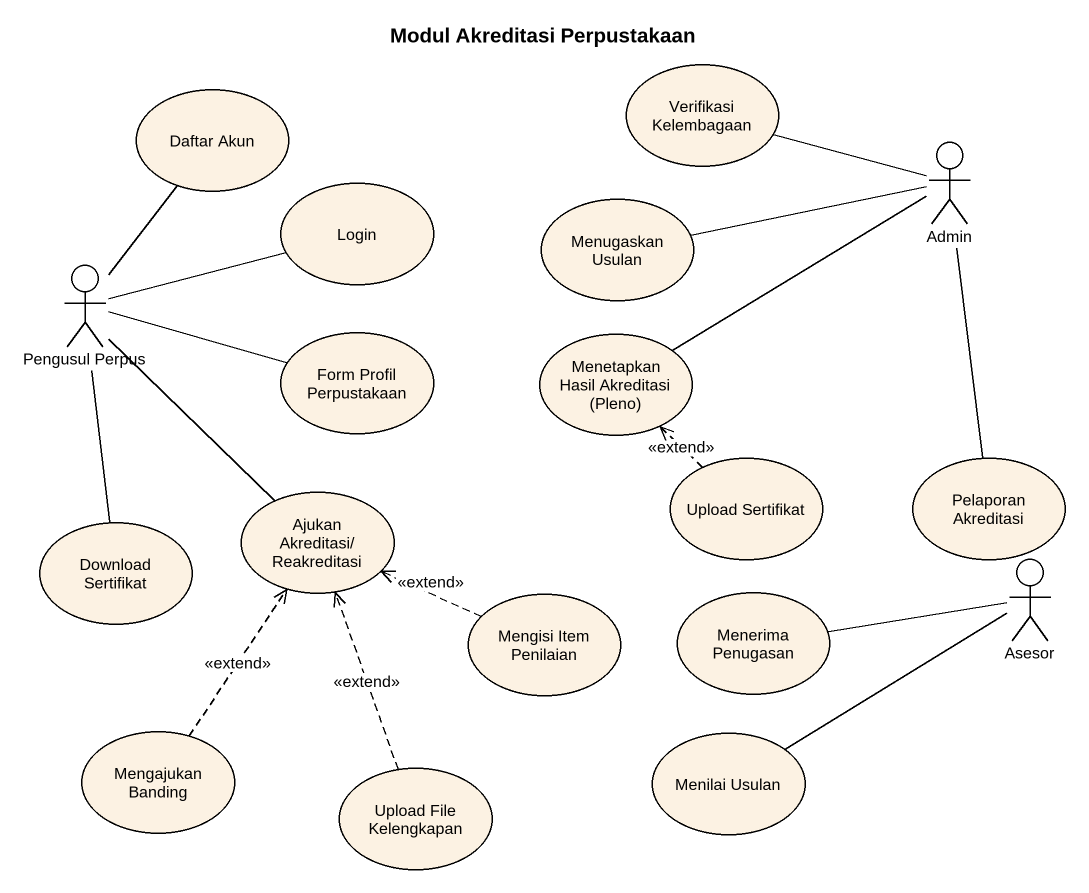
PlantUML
@startuml
title Modul Akreditasi Perpustakaan
usecase "Daftar Akun" as Daftar_Akun
usecase "Verifikasi Kelembagaan" as Verifikasi_Kelembagaan
usecase Login
actor Admin
usecase "Menugaskan Usulan" as Menugaskan_Usulan
actor "Pengusul Perpus" as Pengusul_Perpus
usecase "Form Profil Perpustakaan" as Form_Profil_Perpustakaan
usecase "Menetapkan Hasil Akreditasi (Pleno)" as Menetapkan_Hasil_Akreditasi
usecase "Ajukan Akreditasi/ Reakreditasi" as Ajukan_Akreditasi
usecase "Upload Sertifikat" as Upload_Sertifikat
usecase "Pelaporan Akreditasi" as Pelaporan_Akreditasi
usecase "Download Sertifikat" as Download_Sertifikat
actor Asesor
usecase "Mengisi Item Penilaian" as Mengisi_Item_Penilaian
usecase "Menerima Penugasan" as Menerima_Penugasan
usecase "Mengajukan Banding" as Mengajukan_Banding
usecase "Upload File Kelengkapan" as Upload_File_Kelengkapan
usecase "Menilai Usulan" as Menilai_Usulan
Admin -left- Verifikasi_Kelembagaan
Admin -left- Menugaskan_Usulan
Admin -left- Menetapkan_Hasil_Akreditasi
Admin -- Pelaporan_Akreditasi
Pengusul_Perpus -up- Daftar_Akun
Pengusul_Perpus -right- Login
Pengusul_Perpus -right- Form_Profil_Perpustakaan
Pengusul_Perpus -- Ajukan_Akreditasi
Pengusul_Perpus -- Download_Sertifikat
Upload_Sertifikat .up.> Menetapkan_Hasil_Akreditasi : <<extend>>
Asesor -left- Menerima_Penugasan
Asesor -left- Menilai_Usulan
Mengisi_Item_Penilaian .left.> Ajukan_Akreditasi : <<extend>>
Mengajukan_Banding .up.> Ajukan_Akreditasi : <<extend>>
Upload_File_Kelengkapan .up.> Ajukan_Akreditasi : <<extend>>
@enduml
